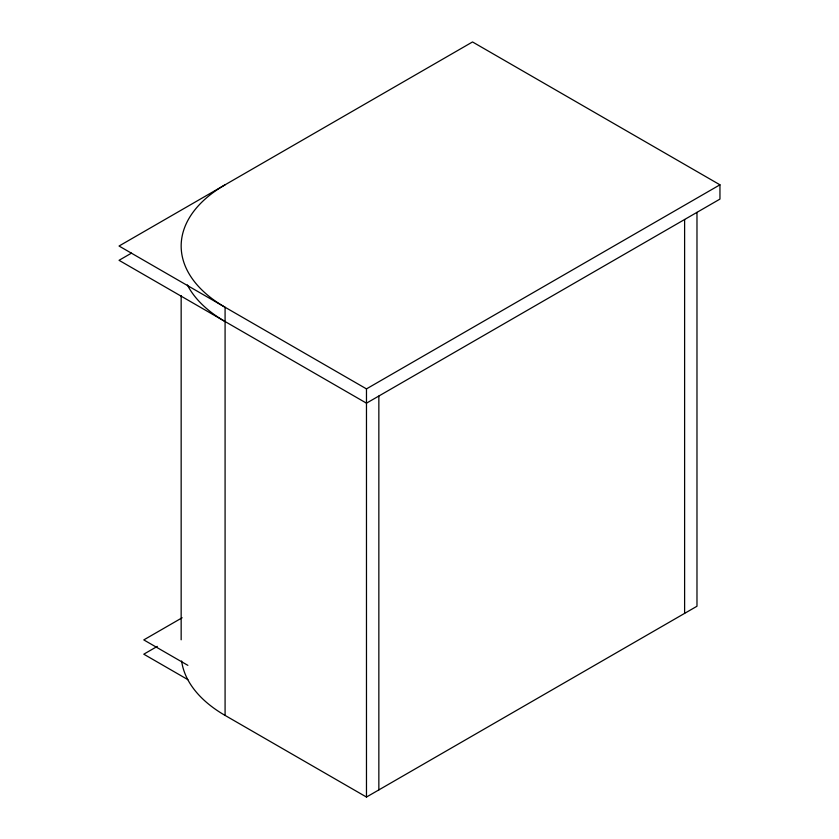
<?xml version="1.0" encoding="UTF-8"?>
<svg xmlns="http://www.w3.org/2000/svg" width="839" height="839" viewBox="0 0 839 839"><rect width="100%" height="100%" fill="white"/><g stroke="black" fill="none" stroke-linecap="round" stroke-linejoin="round"><path stroke-width="1.26" d="M131.503 253.116L119.044 260.31L366.475 403.171L719.956 199.095L719.956 184.811L472.525 41.95L119.044 246.026L366.475 388.887L719.956 184.811M182.147 617.766L143.784 639.905L187.873 665.358M157.323 646.376L143.784 654.189L187.873 679.642M181.623 660.985A149.971 86.585 0 0 0 225.083 715.415L366.475 797.05L696.978 606.24L696.978 212.361M684.614 219.503L684.614 613.382M378.85 396.029L378.85 789.908M366.475 388.887L366.475 797.05M225.083 715.415L225.083 307.252A149.971 86.585 0 0 1 225.083 184.811M181.161 295.643L181.161 639.8M225.083 321.536A149.971 86.585 0 0 1 187.338 284.903"/></g></svg>
